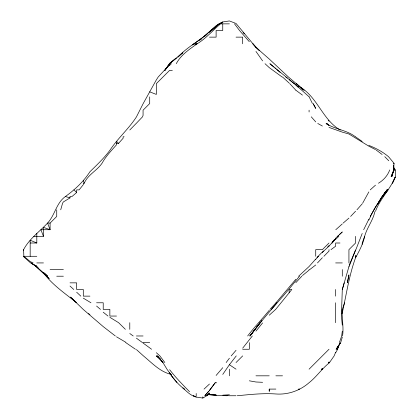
<?xml version="1.0" encoding="UTF-8"?>
<svg xmlns="http://www.w3.org/2000/svg" width="419" height="419" viewBox="0 0 419 419"><rect width="100%" height="100%" fill="white"/><g stroke="black" fill="none" stroke-linecap="round" stroke-linejoin="round"><path stroke-width="0.63" d="M393.651 165.128L394.028 169.957L393.499 169.957L393.504 167.542M23.532 250.751L23.59 249.645C29.272 238.83 39.417 231.801 47.567 223.081C54.983 215.193 56.23 203 65.406 196.521C74.886 189.676 83.575 181.626 89.938 171.738C96.894 164.903 104.059 158.204 109.862 150.311L110.061 150.033C117.839 138.212 128.769 128.853 136.426 116.911L143.068 103.792L156.345 79.877L158.209 76.986L169.627 64.599L168.464 66.165M342.292 289.33L341.417 316.052L342.292 325.065M342.559 335.975C343.884 327.134 341.705 318.293 342.171 309.411M393.499 169.957L394.07 163.316L388.507 156.675C382.647 151.809 375.937 148.143 368.856 145.398M342.292 331.204L341.689 335.975L339.364 342.616M342.082 313.7C346.351 294.981 348.948 275.859 355.574 257.732C359.256 250.918 363.074 244.047 364.635 236.363C366.95 227.637 373.057 220.457 374.879 211.611M342.297 289.492L348.933 266.615M342.375 289.492L344.203 282.851M60.729 209.799L62.588 203.157L63.374 201.937L70.015 197.888L70.015 196.521L71.984 196.521L76.656 192.52L76.656 189.88L79.118 189.88L83.297 184.674L83.297 183.239L84.214 183.239C87.922 174.629 96.841 170.779 102 163.316C105.803 156.366 111.297 150.699 116.503 144.806L116.503 141.271L118.546 143.392L123.144 138.212L123.144 136.751L124.113 136.751M338.657 345.638L337.62 349.257L335.65 352.793M393.76 169.957L391.828 176.598L393.818 169.957L391.126 176.598L394.028 169.957M342.292 337.201L340.689 342.616L336.117 349.257L340.176 343.13M348.933 266.893L355.574 250.243M344.612 302.775L342.292 309.411L342.292 312.527M338.452 345.638L337.169 349.257L338.631 345.638M362.215 233.456L355.878 249.645M364.635 236.363L362.215 243.004L362.215 244.329M389.701 169.957C387.711 175.566 383.526 180.196 378.451 183.239M350.143 262.928L355.574 249.902M335.65 352.217L334.147 355.899L329.523 362.54L328.407 362.54L329.009 363.064C321.797 368.872 316.612 376.671 309.384 382.463L309.086 382.694C299.999 390.681 287.973 394.887 275.88 393.975C262.959 393.053 250.091 394.52 237.264 395.746M375.492 211.276C380.106 198.774 390.189 189.357 395.18 177.148L392.425 183.239L395.578 176.598L395.285 169.957L393.556 167.186M338.625 345.387L336.918 349.257L340.218 343.171M349.174 265.107L349.896 263.472M363.666 229.722L368.856 219.195M368.856 220.027L370.558 216.44M362.671 203.157L368.856 191.912M381.735 197.071L378.263 203.157L382.133 196.521L373.91 209.799L370.328 216.44L375.492 207.086L387.025 189.88L382.296 196.521L387.187 189.88L383.301 194.987M222.756 374.418L229.397 364.719L236.253 355.899M169.627 63.704L164.966 70.345L169.627 63.269L176.268 58.011L169.627 63.704L182.909 52.637L181.092 54.245M222.756 367.693L216.115 375.445M164.829 70.345L168.522 65.233M176.268 63.662C180.998 54.847 189.283 49.348 197.181 43.78C206.08 38.407 212.69 30.409 220.619 23.857L229.397 23.857M209.474 390.351L215.429 382.463L209.474 390.524L204.849 395.746L208.631 391.33M226.16 362.54L229.397 358.219M276.917 302.775L271.308 309.411M255.632 328.486L250.085 335.975C260.377 322.132 271.659 309.065 283.05 296.133L288.722 289.492M256.334 327.569L260.063 322.693L255.957 328.171L261.854 320.378M242.68 348.173L252.338 335.975M289.162 292.792L289.162 289.492L291.828 289.492L275.88 309.143M255.957 331.13L262.598 322.923M269.239 310.301C262.184 318.974 254.417 327.03 247.676 335.975M299.491 276.21L289.162 288.974M383.364 194.987L387.455 189.88L383.364 194.898M295.804 279.305L276.006 302.775M216.115 382.935L216.508 382.463M332.042 243.004L335.65 238.793L329.009 246.115M231.215 355.899L236.038 350.305M315.727 259.083L309.086 266.505L298.642 276.21M332.696 241.564L334.383 239.642M331.963 243.004L335.65 238.804M356.941 209.799L362.215 203.812M315.727 259.361L318.435 256.287M269.93 309.411L275.88 302.9M295.804 282.689L301.837 276.21M317.476 262.928L322.368 257.727M350.614 216.44L355.574 211.218M321.64 369.181L322.368 368.421L322.379 369.181L321.64 369.181L322.368 369.186L322.368 368.421M136.426 123.207L142.523 116.828L143.068 115.398L143.068 110.187L149.709 103.545L149.709 96.904M129.785 130L136.154 123.469M323.897 256.287L329.009 251.075L329.009 249.645M335.65 238.202L338.426 235.483M318.136 256.287L322.368 252.029M327.668 246.953L329.009 245.607M33.771 236.363L43.45 236.363L40.931 229.722L50.091 229.722L50.091 223.081L56.733 216.44L56.733 209.799M329.009 243.004L322.368 249.645L315.727 249.645L315.727 256.287M236.038 362.54L242.68 355.899M309.086 369.181L329.009 349.257M316.937 257.496L318.152 256.287M322.368 252.259L323.678 250.95M337.656 236.363L342.292 231.948L339.39 234.598M329.009 246.136L322.368 252.364M211.506 30.498L216.115 26.119L209.474 32.357M169.627 65.348L171.366 63.704M335.65 239.338L338.83 236.363M204.032 389.104L209.474 384.029M269.239 315.203L275.634 309.411M370.234 189.88L375.492 185.156M335.781 229.722L342.292 223.908M180.18 55.051L177.907 57.063C185.14 49.212 194.327 43.67 202.833 37.37L216.115 26.418L211.485 30.498M343.166 223.081L348.933 218.105M204.697 36.343L207.086 34.348M302.445 275.571L309.086 270.119L309.086 269.569L309.746 269.569L315.727 264.981M192.504 44.985L202.833 37.459L216.115 25.706L219.027 23.857M222.756 21.961L219.273 23.857L216.115 26.303L219.284 23.857L222.756 21.961L229.397 20.95L236.038 23.474L255.957 47.42L252.856 43.78L259.261 50.421L256.428 47.797M199.769 40.13L201.298 38.957M199.769 40.088L201.811 38.553M330.989 249.645L335.65 246.189L335.65 243.004L339.982 243.004M209.474 394.022L206.63 395.746L209.474 393.043L206.756 395.746L202.833 398.05L196.192 397.071L193.384 395.746L196.192 396.961C190.76 395.777 186.843 391.566 182.909 387.942L184.302 389.104C178.463 384.679 173.492 379.059 169.627 372.837L171.67 375.822L166.956 369.181L162.902 362.54L157.376 355.899L162.986 362.54L156.952 355.899L158.811 357.617M219.273 23.857L222.175 22.673M219.174 23.857L222.159 22.673M229.397 394.761L222.756 395.164L229.397 395.746L236.038 395.746M269.239 389.104L269.239 391.246L269.239 389.104L275.88 389.078M209.474 37.139L216.115 37.139L216.115 30.498L222.756 30.498L222.756 23.857M236.038 37.139L242.68 37.139L242.68 43.78M197.181 43.78L193.85 43.78L196.192 44.786L196.192 43.78M172.324 70.345L169.627 70.345L156.345 83.627L156.345 94.422L149.709 91.85M116.503 143.392L118.546 143.392M393.294 163.316L394.07 163.316M393.692 168.847L394.206 169.957L395.285 169.957M50.091 223.081L47.567 223.081L50.091 229.722L43.45 227.365L43.45 236.363M30.173 243.004L36.809 243.004L36.809 233.357M23.532 256.287L36.809 256.287M355.574 256.287L356.25 256.287L355.574 255.213L355.574 257.732M36.809 262.928L43.45 262.928M335.65 262.928L342.292 262.928M50.091 269.569L63.374 269.569M56.733 276.21L63.374 276.21M70.015 282.851L76.656 282.851L76.656 289.492L83.297 289.492L83.297 296.133L89.938 296.133M96.58 302.775L103.221 302.775L103.221 309.411L109.862 309.411L109.862 316.052L116.503 316.052M136.426 335.975L143.068 335.975M143.068 342.616L149.709 342.616M242.68 349.257L249.315 349.257L249.315 342.616M255.957 375.822L269.239 375.822M275.88 375.822L282.521 375.822M298.386 389.104L299.679 389.104M216.115 395.421L227.103 395.746M209.474 394.777L216.115 394.913L210.076 394.504M262.598 382.301L255.957 381.997L249.315 380.803M216.115 395.662L209.474 394.646M171.439 374.471C160.158 371.988 152.039 362.98 143.429 355.899L136.426 349.566M65.406 196.521L70.015 197.888M329.009 127.402L342.292 132.126L348.933 134.001L368.856 146.194L375.492 149.604M36.809 243.004L30.173 240.202L30.173 256.287M33.111 262.928L30.173 261.535L23.862 256.287L23.59 249.645M317.759 123.469L322.368 126.04M90.954 302.775L83.297 298.15M109.862 317.314L118.608 322.693L125.381 329.334M125.841 342.302L116.503 336.808M355.385 136.751C346.738 129.995 335.163 129.471 326.055 123.469L327.532 124.553M229.397 364.719L236.038 369.181M135.447 349.257L125.779 342.616M282.102 76.986L269.239 67.611L265.028 63.704M355.574 136.872L362.215 141.465M151.578 349.257L143.068 343.035M298.359 85.701L299.381 86.434M300.402 87.173C317.733 97.706 322.745 119.96 340.333 130.11M129.785 333.503L133.2 335.975M136.426 338.17L142.486 342.616M295.919 90.263L302.445 95.123M298.359 85.775L299.381 86.539M300.402 87.304L304.094 90.263L288.413 76.986L269.239 59.011L255.957 47.363M376.178 150.033L382.133 154.496M285.753 76.986L287.214 78.117M115.314 335.975L103.221 326.605L83.297 309.484L70.486 297.071L76.656 302.775C65.029 293.389 52.485 285.04 43.45 272.821L49.222 278.666L36.809 267.437L35.887 265.746M289.162 79.626L294.232 83.627L269.888 63.704L273.885 67.071M160.435 359.12L156.345 355.899L160.142 359.093M103.221 312.202L107.992 316.052M280.06 72.335L276.739 69.549M274.885 67.915L275.88 68.753M35.819 265.908L36.809 266.762L35.966 265.908M96.58 306.053L100.476 309.411M36.809 266.521L38.139 267.662M289.162 83.082L282.521 76.986M189.55 391.707C182.668 384.637 175.671 377.561 169.627 369.694M156.345 352.714L159.859 355.899L164.845 362.54M88.577 313.522L89.938 314.753M23.532 256.564L30.173 262.593L36.809 266.437L30.996 262.928L36.809 266.94L47.405 276.21L45.194 273.885M70.015 286.046L73.775 289.492M309.086 96.799L294.384 83.627L298.119 87.199M76.656 292.221L80.815 296.133M73.922 189.88L76.656 192.52M329.009 125.632L326.778 123.469L328.114 124.899M384.762 156.675L388.774 160.765M35.966 266.065L36.809 266.961M328.203 120.316L329.009 121.185M289.744 83.627L295.804 90.169M311.27 116.828L315.727 121.898M243.078 32.425L244.277 33.839M176.918 382.463L171.518 375.822M234.535 23.857L239.516 30.498L249.315 41.696M255.957 51.422L262.598 60.881M313.307 104.085L315.727 108.401L313.182 103.545M309.175 96.904L312.427 103.545M393.729 168.747L394.206 169.957M83.297 180.615L84.214 183.239M355.574 236.363L355.574 243.004L348.933 249.645L348.933 262.928M342.292 269.569L342.292 276.21M335.65 289.492L335.65 296.133M335.65 302.775L335.65 322.693M329.009 361.869L329.009 363.064M309.086 110.187L309.086 111.978M229.397 369.181L229.397 375.822M202.833 396.851L202.833 398.05M196.192 393.488L196.192 395.746M129.785 322.693L129.785 329.334M348.613 276.21L347.377 282.851L348.933 274.88L348.613 276.21M255.108 329.334L249.782 335.975L255.134 329.334M387.952 189.88L382.626 196.521L387.989 189.88M302.445 89.252L296.416 83.627L302.445 89.252M47.405 276.21L43.45 272.444L47.368 276.21"/></g></svg>
